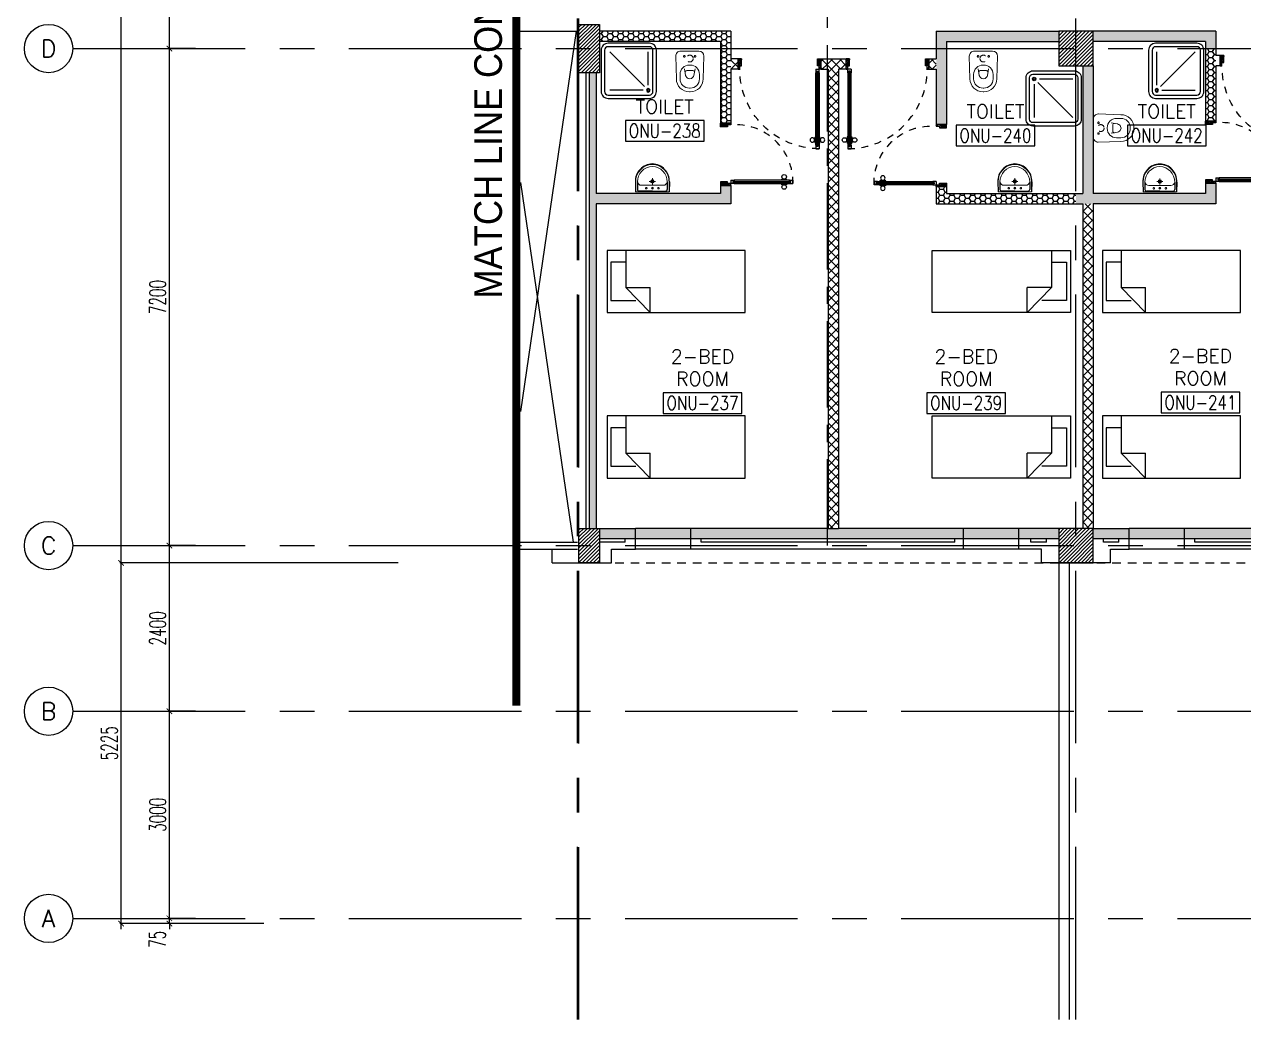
# Model space of a CAD drawing. Extents: x 88852.7 to 88945.7, y 39921.6 to 40001.1.
# Drawn here: x 88852.74 to 88870.4, y 39921.61 to 39936.03 of the extents above; entities that cross this region are included whole.
import ezdxf
from ezdxf.enums import TextEntityAlignment as Align

# ---------------------------------------------------------------- set-up
doc = ezdxf.new("R2010")
doc.units = 0
doc.header["$MEASUREMENT"] = 0
doc.header["$PDMODE"] = 34
for name, pattern in [('CENTER', [2, 1.25, -0.25, 0.25, -0.25]), ('CENTER2', [1.125, 0.75, -0.125, 0.125, -0.125]), ('CENTERX2', [4, 2.5, -0.5, 0.5, -0.5]), ('DASHED', [0.75, 0.5, -0.25]), ('HIDDEN', [0.375, 0.25, -0.125]), ('HIDDEN2', [0.1875, 0.125, -0.0625])]:
    doc.linetypes.add(name, pattern=pattern)
doc.layers.get('0').update_dxf_attribs({"linetype": 'CONTINUOUS'})
doc.layers.get('DEFPOINTS').update_dxf_attribs({"linetype": 'CONTINUOUS'})
for name, color, linetype in [('AX', 6, 'CONTINUOUS'), ('AX-CR', 2, 'CONTINUOUS'), ('AX-DIM', 4, 'CONTINUOUS'), ('AX-TXT', 2, 'CONTINUOUS'), ('AXES', 11, 'CENTERX2'), ('AXES1', 11, 'CENTER'), ('COL', 2, 'CONTINUOUS'), ('DOOR', 7, 'CONTINUOUS'), ('ELEV', 2, 'CONTINUOUS'), ('FIX', 3, 'CONTINUOUS'), ('FUR', 4, 'CONTINUOUS'), ('HAT', 8, 'CONTINUOUS'), ('HIDDEN', 9, 'HIDDEN2'), ('INSUL', 4, 'CONTINUOUS'), ('RM-BOX', 4, 'CONTINUOUS'), ('RM-NAME', 2, 'CONTINUOUS'), ('RM-NO', 2, 'CONTINUOUS'), ('ROOF', 7, 'CONTINUOUS'), ('SHAFT', 4, 'CONTINUOUS'), ('TXT1', 2, 'CONTINUOUS'), ('WALL', 2, 'CONTINUOUS'), ('WallType', 11, 'CONTINUOUS'), ('WallType2', 3, 'CONTINUOUS'), ('WIN', 3, 'CONTINUOUS')]:
    doc.layers.add(name, color=color, linetype=linetype)
doc.styles.add('ROMANS', font='ROMANS.shx', dxfattribs={"width": 0.6})
doc.styles.add('TTXT', font='swisse.ttf', dxfattribs={"width": 0.6})
doc.dimstyles.new('DIM-OUT', dxfattribs={"dimscale": 0, "dimtxt": 0.24, "dimasz": 0.08, "dimexe": 0.02, "dimexo": 0.02, "dimgap": 0.05, "dimtad": 1, "dimdec": 0, "dimlfac": 1000, "dimzin": 0, "dimdsep": 46, "dimtxsty": 'ROMANS', "dimblk1": 'ARCHTICK', "dimblk2": 'ARCHTICK', "dimsah": 1, "dimcen": 0.01, "dimdle": 0.08, "dimclrd": 4, "dimclre": 4, "dimclrt": 2, "dimadec": 0, "dimazin": 0, "dimtp": 2, "dimtm": 2, "dimtfac": 0.114286, "dimtdec": 0, "dimtix": 1, "dimtmove": 2, "dimatfit": 3, "dimldrblk": 'ARCHTICK', "dimfxl": 0, "dimtolj": 1, "dimtzin": 0, "dimarcsym": 0})
pattern_1 = [(0, (0, 0), (0.075, 0.04330127), [0.05, -0.1]), (120, (0, 0), (-0.074999999836, 0.043301270284), [0.05, -0.1]), (60, (0, 0), (1.64e-10, 0.086602540284), [-0.1, 0.05])]

# ---------------------------------------------------------------- blocks, each defined once
blk = doc.blocks.new('LAV1')
at = {"layer": 'FIX', "linetype": 'ByBlock', "ltscale": 0.3}
for p, q in [((-280, 210), (-275, 50)), ((-245, 210), (-245, 85)), ((245, 210), (245, 85)), ((280, 210), (275, 50)), ((0, 60), (-220, 60)), ((0, 60), (220, 60))]:
    blk.add_line(p, q, dxfattribs=at)
at = {"layer": 'FIX', "linetype": 'Continuous', "lineweight": 20}
for p, q in [((-275, 210), (-275, 50)), ((275, 210), (275, 50)), ((0, 50), (-275, 50)), ((0, 50), (-252, 50)), ((0, 155), (-181, 155)), ((0, 155), (181, 155)), ((0, 50), (275, 50)), ((0, 50), (252, 50))]:
    blk.add_line(p, q, dxfattribs=at)
at = {"layer": 'FIX', "linetype": 'DASHED', "lineweight": 20, "ltscale": 0.05}
for p, q in [((50, 220), (-50, 220)), ((0, 170), (0, 270)), ((0, 170), (0, 270))]:
    blk.add_line(p, q, dxfattribs=at)
at = {"layer": 'FIX', "lineweight": 20}
for p, q in [((16, 107), (-15, 107)), ((0, 92), (0, 123))]:
    blk.add_line(p, q, dxfattribs=at)
for centre, radius in [((0, 220), 29.5), ((0, 220), 22.5), ((0, 107), 15.5)]:
    blk.add_circle(centre, radius, dxfattribs=at)
at = {"layer": 'FIX', "linetype": 'HIDDEN', "lineweight": 20, "ltscale": 0.05}
for centre in [(-100, 107), (100, 107)]:
    blk.add_circle(centre, 12.4, dxfattribs=at)
at = {"layer": 'FIX', "linetype": 'ByBlock', "ltscale": 0.3}
for centre, radius, start, end in [((7, 220), 287, 91.3776, 182.0064), ((-7, 220), 287, 357.9936, 88.6224), ((-220, 85), 24.9, 179.7021, 269.9486), ((220, 85), 24.9, 270.0514, 0.2979)]:
    blk.add_arc(centre, radius, start, end, dxfattribs=at)
at = {"layer": 'FIX', "linetype": 'Continuous', "lineweight": 20}
for centre, radius, start, end in [((8, 217), 283, 91.6988, 181.351), ((8, 212), 253, 91.7328, 180.4884), ((-8, 217), 283, 358.649, 88.3012), ((-8, 212), 253, 359.5116, 88.2672), ((-179, 222), 66.9, 190.2006, 268.0786), ((179, 222), 66.9, 271.9214, 349.7994)]:
    blk.add_arc(centre, radius, start, end, dxfattribs=at)
blk = doc.blocks.new('DOOR100')
at = {"layer": 'DOOR', "color": 0, "linetype": 'ByBlock'}
for p, q in [((-76, 1251), (-76, 1301)), ((-76, 1301), (-26, 1301)), ((-26, 1301), (-76, 1301)), ((-59, 1251), (-76, 1251)), ((-59, 1251), (-59, 1271)), ((-43, 1271), (-59, 1271)), ((-43, 1251), (-43, 1271)), ((-26, 1251), (-43, 1251)), ((-26, 1251), (-26, 1301)), ((-92, 1206), (-92, 1141)), ((-83, 1206), (-92, 1206)), ((-83, 1141), (-92, 1141)), ((-83, 1129), (-83, 1219)), ((-76, 1219), (-83, 1219)), ((-83, 1206), (-83, 1141)), ((-76, 1129), (-83, 1129)), ((-26, 1219), (-19, 1219)), ((-26, 1129), (-19, 1129)), ((-19, 1129), (-19, 1219)), ((-19, 1206), (-19, 1141)), ((-19, 1206), (-10, 1206)), ((-19, 1141), (-10, 1141)), ((-10, 1206), (-10, 1141)), ((-76, 200), (-59, 200)), ((-76, 150), (-76, 200)), ((-59, 200), (-59, 180)), ((-59, 180), (-43, 180)), ((-43, 200), (-26, 200)), ((-43, 180), (-43, 200)), ((-26, 200), (-26, 150)), ((-1201, 0), (-1201, 150)), ((-1201, 150), (-1176, 150)), ((-1201, 150), (-1201, 0)), ((-1151, 0), (-1201, 0)), ((-1176, 150), (-1176, 100)), ((-1176, 100), (-1151, 100)), ((-1151, 100), (-1151, 0)), ((-76, 150), (-26, 150)), ((-51, 100), (-51, 0)), ((-26, 100), (-51, 100)), ((-51, 0), (-1, 0)), ((-1, 150), (-26, 150)), ((-26, 150), (-26, 100)), ((-1, 150), (-1, 0))]:
    blk.add_line(p, q, dxfattribs=at)
at = {"layer": 'DOOR', "linetype": 'ByBlock'}
for p, q in [((-76, 1251), (-76, 200)), ((-59, 200), (-59, 1251)), ((-43, 200), (-43, 1251)), ((-26, 200), (-26, 1251))]:
    blk.add_line(p, q, dxfattribs=at)
at = {"layer": 'DOOR', "color": 9, "linetype": 'ByBlock'}
for p, q in [((-1151, 0), (-1201, 114)), ((-1151, 0), (-1201, 40)), ((-1151, 0), (-1164, 100)), ((-51, 0), (-1, 114)), ((-51, 0), (-38, 100)), ((-51, 0), (-1, 40))]:
    blk.add_line(p, q, dxfattribs=at)
at = {"layer": 'DOOR', "color": 0, "linetype": 'ByBlock'}
for centre in [(-125, 1174), (22, 1174)]:
    blk.add_circle(centre, 32.4, dxfattribs=at)
at = {"layer": 'DOOR', "linetype": 'HIDDEN', "ltscale": 0.5}
blk.add_arc((-27, 152), 1149, 89.961, 180.0931, dxfattribs=at)
at = {"layer": 'DOOR', "color": 9, "linetype": 'ByBlock'}
for centre, radius, start, end in [((-1151, 0), 154, 103.7142, 108.8947), ((-1151, 0), 134, 100.72, 111.8402), ((-1151, 0), 94.4, 90, 121.9818), ((-1151, 0), 74.4, 90, 132.2236), ((-1151, 0), 54.4, 90, 156.7926), ((-1151, 0), 34.4, 90, 180), ((-1151, 0), 14.4, 90, 180), ((-51, 0), 94.4, 58.0182, 90), ((-51, 0), 74.4, 47.7764, 90), ((-51, 0), 54.4, 23.2074, 90), ((-51, 0), 34.4, 0, 90), ((-51, 0), 14.4, 0, 90), ((-51, 0), 134, 68.1598, 79.28), ((-51, 0), 114, 64.0838, 77.3774), ((-51, 0), 154, 71.1053, 76.2858)]:
    blk.add_arc(centre, radius, start, end, dxfattribs=at)
blk = doc.blocks.new('DOOR90')
at = {"layer": 'DOOR', "linetype": 'ByBlock'}
for p, q in [((0, 0), (-150, 0)), ((-200, -25), (-1000, -25)), ((-200, -42), (-1000, -42)), ((-200, -58), (-1000, -58)), ((-1000, -75), (-200, -75))]:
    blk.add_line(p, q, dxfattribs=at)
at = {"layer": 'DOOR', "color": 0, "linetype": 'ByBlock'}
for p, q in [((-150, 0), (-150, -25)), ((-150, 0), (0, 0)), ((0, -50), (0, 0)), ((-1050, -25), (-1050, -75)), ((-1050, -75), (-1050, -25)), ((-1000, -25), (-1050, -25)), ((-1000, -75), (-1050, -75)), ((-1020, -42), (-1020, -58)), ((-1000, -42), (-1020, -42)), ((-1000, -58), (-1020, -58)), ((-1000, -25), (-1000, -42)), ((-1000, -58), (-1000, -75)), ((-968, -25), (-968, -18)), ((-878, -18), (-968, -18)), ((-968, -75), (-968, -82)), ((-878, -82), (-968, -82)), ((-955, -18), (-955, -9)), ((-955, -9), (-890, -9)), ((-955, -18), (-890, -18)), ((-955, -82), (-955, -91)), ((-955, -82), (-890, -82)), ((-955, -91), (-890, -91)), ((-890, -18), (-890, -9)), ((-890, -82), (-890, -91)), ((-878, -25), (-878, -18)), ((-878, -75), (-878, -82)), ((-200, -42), (-200, -25)), ((-200, -25), (-150, -25)), ((-180, -42), (-200, -42)), ((-200, -75), (-200, -58)), ((-200, -58), (-180, -58)), ((-150, -75), (-200, -75)), ((-180, -58), (-180, -42)), ((-150, -75), (-150, -25)), ((-150, -25), (-100, -25)), ((-100, -25), (-100, -50)), ((-100, -50), (0, -50)), ((-150, -900), (-150, -875)), ((-150, -875), (-100, -875)), ((-100, -850), (0, -850)), ((-100, -875), (-100, -850)), ((0, -850), (0, -900)), ((0, -900), (-150, -900)), ((-150, -900), (0, -900))]:
    blk.add_line(p, q, dxfattribs=at)
at = {"layer": 'DOOR', "color": 9, "linetype": 'ByBlock'}
for p, q in [((0, -50), (-114, 0)), ((0, -50), (-40, 0)), ((0, -50), (-100, -37)), ((0, -850), (-114, -900)), ((0, -850), (-100, -863)), ((0, -850), (-40, -900))]:
    blk.add_line(p, q, dxfattribs=at)
at = {"layer": 'DOOR', "color": 0, "linetype": 'ByBlock'}
for centre in [(-923, 24), (-923, -124)]:
    blk.add_circle(centre, 32.4, dxfattribs=at)
at = {"layer": 'DOOR', "color": 9, "linetype": 'ByBlock'}
for centre, radius, start, end in [((0, -50), 74.4, 137.7764, 180), ((0, -50), 54.4, 113.2074, 180), ((0, -50), 154, 161.1053, 166.2858), ((0, -50), 134, 158.1598, 169.28), ((0, -50), 114, 154.0838, 167.3774), ((0, -50), 94.4, 148.0182, 180), ((0, -50), 34.4, 90, 180), ((0, -50), 14.4, 90, 180), ((0, -850), 134, 190.72, 201.8402), ((0, -850), 94.4, 180, 211.9818), ((0, -850), 74.4, 180, 222.2236), ((0, -850), 54.4, 180, 246.7926), ((0, -850), 34.4, 180, 270), ((0, -850), 14.4, 180, 270), ((0, -850), 154, 193.7142, 198.8947)]:
    blk.add_arc(centre, radius, start, end, dxfattribs=at)
at = {"layer": 'DOOR', "linetype": 'HIDDEN', "ltscale": 0.5}
blk.add_arc((-222, -50), 828, 178.2701, 275.003, dxfattribs=at)
blk = doc.blocks.new('SHR1')
at = {"layer": 'FIX'}
for p, q in [((-196, 196), (-700, 700)), ((-143, 218), (-143, 700)), ((-218, 143), (-700, 143))]:
    blk.add_line(p, q, dxfattribs=at)
for points in [[(-825, 125), (-825, 725, -0.414214), (-725, 825), (-125, 825, -0.414214), (-25, 725), (-25, 125, -0.414214), (-125, 25), (-725, 25, -0.414214)], [(-775, 125), (-775, 725, -0.414214), (-725, 775), (-125, 775, -0.414214), (-75, 725), (-75, 125, -0.414214), (-125, 75), (-725, 75, -0.414214)]]:
    blk.add_lwpolyline(points, format="xyb", close=True, dxfattribs=at)
for radius in [25, 15]:
    blk.add_circle((-143, 143), radius, dxfattribs=at)
blk = doc.blocks.new('WC1')
at = {"layer": 'FIX', "lineweight": 20}
for p, q in [((-210, 204), (-538, 194)), ((-727, 5), (-727, -5)), ((-674, 5), (-674, -5)), ((-534, 24), (-540, 0)), ((-540, 0), (-534, -24)), ((-475, 141), (-538, 141)), ((-395, 76), (-490, 60)), ((-339, 5), (-339, -5)), ((-137, 0), (-137, 131)), ((-137, -131), (-137, 0)), ((-538, -141), (-475, -141)), ((-490, -60), (-395, -76)), ((-538, -194), (-210, -204)), ((-213, -204), (-210, -204))]:
    blk.add_line(p, q, dxfattribs=at)
at = {"layer": 'FIX', "linetype": 'Continuous', "lineweight": 20}
blk.add_line((-420, -47), (-420, 45), dxfattribs=at)
at = {"layer": 'FIX', "linetype": 'HIDDEN2', "lineweight": 20, "ltscale": 0.3}
blk.add_circle((-245, 0), 49.8, dxfattribs=at)
at = {"layer": 'FIX', "linetype": 'HIDDEN', "lineweight": 20, "ltscale": 0.05}
for centre in [(-213, 78), (-213, -77)]:
    blk.add_circle(centre, 11.6, dxfattribs=at)
at = {"layer": 'FIX', "lineweight": 20}
for centre, radius, start, end in [((-538, 5), 189, 90, 180), ((-210, 131), 73, 360, 90), ((-538, 5), 136, 90, 180), ((-473, -7), 68.2, 128.9242, 152.8468), ((-464, -18), 82, 108.496, 128.9242), ((-475, 5), 136, 360, 90), ((-538, -5), 189, 180, 270), ((-538, -5), 136, 180, 270), ((-473, 7), 68.2, 207.1532, 231.0758), ((-464, 18), 82, 231.0758, 251.504), ((-475, -5), 136, 270, 0), ((-210, -131), 73, 270, 0)]:
    blk.add_arc(centre, radius, start, end, dxfattribs=at)
at = {"layer": 'FIX', "linetype": 'Continuous', "lineweight": 20}
for centre, start, end in [((-443, 46), 357.6662, 91.6121), ((-442, -46), 268.3879, 2.3338)]:
    blk.add_arc(centre, 22.3, start, end, dxfattribs=at)
blk = doc.blocks.new('C-300')
at = {"layer": 'HAT', "linetype": 'ByBlock', "ltscale": 0.3}
h = blk.add_hatch(dxfattribs=at)
h.set_pattern_fill('ANSI31', color=8, scale=300, style=0)
h.set_pattern_definition([(45, (-258496.182, -82361.005), (-26.5165043, 26.5165043), [])])
h.paths.add_polyline_path([(300, 500), (0, 500), (0, 250), (300, 250)])
h.paths.add_polyline_path([(300, 250), (0, 250), (0, 0), (300, 0)])
at = {"layer": 'COL'}
blk.add_lwpolyline([(0, 500), (300, 500), (300, 0), (0, 0)], close=True, dxfattribs=at)
blk = doc.blocks.new('C11')
at = {"layer": 'HAT'}
h = blk.add_hatch(dxfattribs=at)
h.set_pattern_fill('ANSI31', color=256, scale=300, style=0)
h.set_pattern_definition([(45, (-248556.182, -75061.005), (-26.5165043, 26.5165043), [])])
h.paths.add_polyline_path([(300, 700), (0, 700), (0, 350), (300, 350)])
h.paths.add_polyline_path([(300, 350), (0, 350), (0, 0), (300, 0)])
at = {"layer": 'COL'}
blk.add_lwpolyline([(300, 700), (300, 0), (0, 0), (0, 700)], close=True, dxfattribs=at)
blk = doc.blocks.new('RM1')
at = {"layer": 'RM-BOX'}
blk.add_lwpolyline([(570, -200), (-570, -200), (-570, -500), (570, -500)], close=True, dxfattribs=at)
at = {"layer": 'RM-NAME', "style": 'ROMANS'}
for tag, p in [('ROOMNAME1', (0, 324)), ('ROOMNAME2', (0, 0))]:
    blk.add_attdef(tag, text='', height=200, dxfattribs=at).set_placement(p, align=Align.MIDDLE)
at = {"layer": 'RM-NO', "style": 'ROMANS', "width": 0.8}
blk.add_attdef('ROOMNO', text='', height=200, dxfattribs=at).set_placement((0, -350), align=Align.MIDDLE)
blk = doc.blocks.new('COL50')
at = {"layer": 'COL'}
blk.add_lwpolyline([(-250, 250), (-250, -250), (250, -250), (250, 250)], close=True, dxfattribs=at)
blk = doc.blocks.new('*X554')
at = {"color": 0}
for p, q in [((73379, 125458), (73871, 125950)), ((73379, 125511), (73818, 125950)), ((73379, 125564), (73765, 125950)), ((73379, 125617), (73712, 125950)), ((73379, 125670), (73659, 125950)), ((73379, 125723), (73606, 125950)), ((73379, 125776), (73553, 125950)), ((73379, 125829), (73500, 125950)), ((73379, 125882), (73447, 125950)), ((73379, 125935), (73394, 125950)), ((73424, 125450), (73879, 125905)), ((73477, 125450), (73879, 125852)), ((73530, 125450), (73879, 125799)), ((73583, 125450), (73879, 125746)), ((73636, 125450), (73879, 125692)), ((73690, 125450), (73879, 125639)), ((73743, 125450), (73879, 125586)), ((73796, 125450), (73879, 125533)), ((73849, 125450), (73879, 125480))]:
    blk.add_line(p, q, dxfattribs=at)
blk = doc.blocks.new('AH20A')
at = {"layer": 'FUR'}
for p, q in [((0, 0.5), (0, -0.5)), ((1, 0.5), (0, 0.5)), ((0.1358, 0.5), (0.1358, -0.0987)), ((1, -0.5), (1, 0.5)), ((0.1358, 0.3112), (0.0277, 0.3112)), ((0.0277, 0.3112), (0.0277, -0.3087)), ((0.1358, -0.0987), (0.3125, -0.5)), ((0.1358, -0.0987), (0.3125, -0.0987)), ((0.3125, -0.5), (0.3125, -0.0987)), ((0.0277, -0.3087), (0.2076, -0.3087)), ((0, -0.5), (1, -0.5))]:
    blk.add_line(p, q, dxfattribs=at)
blk = doc.blocks.new('*X555')
at = {"color": 0}
for p, q in [((73379, 118298), (73831, 118750)), ((73379, 118351), (73778, 118750)), ((73379, 118404), (73725, 118750)), ((73379, 118457), (73672, 118750)), ((73379, 118510), (73619, 118750)), ((73379, 118563), (73566, 118750)), ((73379, 118616), (73513, 118750)), ((73379, 118669), (73460, 118750)), ((73379, 118722), (73407, 118750)), ((73384, 118250), (73879, 118745)), ((73437, 118250), (73879, 118692)), ((73490, 118250), (73879, 118639)), ((73543, 118250), (73879, 118586)), ((73596, 118250), (73879, 118533)), ((73649, 118250), (73879, 118480)), ((73702, 118250), (73879, 118427)), ((73755, 118250), (73879, 118374)), ((73808, 118250), (73879, 118321)), ((73861, 118250), (73879, 118268))]:
    blk.add_line(p, q, dxfattribs=at)
blk = doc.blocks.new('_ARCHTICK')
at = {"color": 0, "linetype": 'ByBlock', "const_width": 0.15}
blk.add_lwpolyline([(-0.5, -0.5), (0.5, 0.5)], dxfattribs=at)
blk = doc.blocks.new('*D653')
at = {"layer": 'AX-DIM', "color": 4, "lineweight": -2}
for p, q in [((88854.839, 39935.6), (88854.839, 39939.36)), ((88855.219, 39939.28), (88854.819, 39939.28)), ((88855.219, 39935.68), (88854.819, 39935.68))]:
    blk.add_line(p, q, dxfattribs=at)
at = {"layer": 'DEFPOINTS', "color": 0}
for p in [(88854.839, 39939.28), (88855.239, 39939.28), (88855.239, 39935.68)]:
    blk.add_point(p, dxfattribs=at)
at = {"layer": 'AX-DIM', "color": 4, "lineweight": -2, "xscale": 0.08, "yscale": 0.08, "zscale": 0.08}
for p, rotation in [((88854.839, 39939.28), 90), ((88854.839, 39935.68), 270)]:
    blk.add_blockref('_ARCHTICK', p, dxfattribs=dict(at, rotation=rotation))
at = {"layer": 'AX-DIM', "color": 2, "insert": (88854.669, 39937.48), "char_height": 0.24, "attachment_point": 5, "rotation": 90, "style": 'ROMANS'}
blk.add_mtext('\\A1;3600', dxfattribs=at)
blk = doc.blocks.new('*D655')
at = {"layer": 'AX-DIM', "color": 4, "lineweight": -2}
for p, q in [((88855.219, 39928.48), (88854.819, 39928.48)), ((88854.839, 39926), (88854.839, 39928.56)), ((88855.219, 39926.08), (88854.819, 39926.08))]:
    blk.add_line(p, q, dxfattribs=at)
at = {"layer": 'DEFPOINTS', "color": 0}
for p in [(88854.839, 39928.48), (88855.239, 39928.48), (88855.239, 39926.08)]:
    blk.add_point(p, dxfattribs=at)
at = {"layer": 'AX-DIM', "color": 4, "lineweight": -2, "xscale": 0.08, "yscale": 0.08, "zscale": 0.08}
for p, rotation in [((88854.839, 39928.48), 90), ((88854.839, 39926.08), 270)]:
    blk.add_blockref('_ARCHTICK', p, dxfattribs=dict(at, rotation=rotation))
at = {"layer": 'AX-DIM', "color": 2, "insert": (88854.669, 39927.28), "char_height": 0.24, "attachment_point": 5, "rotation": 90, "style": 'ROMANS'}
blk.add_mtext('\\A1;2400', dxfattribs=at)
blk = doc.blocks.new('*D656')
at = {"layer": 'AX-DIM', "color": 4, "lineweight": -2}
for p, q in [((88854.839, 39923.08), (88854.839, 39923.16)), ((88855.219, 39923.08), (88854.819, 39923.08)), ((88855.219, 39923.005), (88854.819, 39923.005)), ((88854.839, 39923.005), (88854.839, 39923.08)), ((88854.839, 39923.005), (88854.839, 39922.925))]:
    blk.add_line(p, q, dxfattribs=at)
at = {"layer": 'DEFPOINTS', "color": 0}
for p in [(88854.839, 39923.08), (88855.239, 39923.08), (88855.239, 39923.005)]:
    blk.add_point(p, dxfattribs=at)
at = {"layer": 'AX-DIM', "color": 4, "lineweight": -2, "xscale": 0.08, "yscale": 0.08, "zscale": 0.08}
for p, rotation in [((88854.839, 39923.08), 270), ((88854.839, 39923.005), 90)]:
    blk.add_blockref('_ARCHTICK', p, dxfattribs=dict(at, rotation=rotation))
at = {"layer": 'AX-DIM', "color": 2, "insert": (88854.664, 39922.776), "char_height": 0.24, "attachment_point": 5, "rotation": 90, "style": 'ROMANS'}
blk.add_mtext('\\A1;75', dxfattribs=at)
blk = doc.blocks.new('*D657')
at = {"layer": 'AX-DIM', "color": 4, "lineweight": -2}
for p, q in [((88854.839, 39923), (88854.839, 39926.16)), ((88855.219, 39926.08), (88854.819, 39926.08)), ((88855.219, 39923.08), (88854.819, 39923.08))]:
    blk.add_line(p, q, dxfattribs=at)
at = {"layer": 'DEFPOINTS', "color": 0}
for p in [(88854.839, 39926.08), (88855.239, 39926.08), (88855.239, 39923.08)]:
    blk.add_point(p, dxfattribs=at)
at = {"layer": 'AX-DIM', "color": 4, "lineweight": -2, "xscale": 0.08, "yscale": 0.08, "zscale": 0.08}
for p, rotation in [((88854.839, 39926.08), 90), ((88854.839, 39923.08), 270)]:
    blk.add_blockref('_ARCHTICK', p, dxfattribs=dict(at, rotation=rotation))
at = {"layer": 'AX-DIM', "color": 2, "insert": (88854.669, 39924.58), "char_height": 0.24, "attachment_point": 5, "rotation": 90, "style": 'ROMANS'}
blk.add_mtext('\\A1;3000', dxfattribs=at)
blk = doc.blocks.new('*D658')
at = {"layer": 'AX-DIM', "color": 4, "lineweight": -2}
for p, q in [((88855.219, 39935.68), (88854.819, 39935.68)), ((88854.839, 39928.4), (88854.839, 39935.76)), ((88855.219, 39928.48), (88854.819, 39928.48))]:
    blk.add_line(p, q, dxfattribs=at)
at = {"layer": 'DEFPOINTS', "color": 0}
for p in [(88854.839, 39935.68), (88855.239, 39935.68), (88855.239, 39928.48)]:
    blk.add_point(p, dxfattribs=at)
at = {"layer": 'AX-DIM', "color": 4, "lineweight": -2, "xscale": 0.08, "yscale": 0.08, "zscale": 0.08}
for p, rotation in [((88854.839, 39935.68), 90), ((88854.839, 39928.48), 270)]:
    blk.add_blockref('_ARCHTICK', p, dxfattribs=dict(at, rotation=rotation))
at = {"layer": 'AX-DIM', "color": 2, "insert": (88854.669, 39932.08), "char_height": 0.24, "attachment_point": 5, "rotation": 90, "style": 'ROMANS'}
blk.add_mtext('\\A1;7200', dxfattribs=at)
blk = doc.blocks.new('AXL')
at = {"layer": 'AX-CR'}
blk.add_circle((-350, 0), 350, dxfattribs=at)
at = {"layer": 'AX-TXT', "style": 'ROMANS'}
blk.add_attdef('AX', text='', height=250, dxfattribs=at).set_placement((-350, 0), align=Align.MIDDLE)
blk = doc.blocks.new('*D659')
at = {"layer": 'AX-DIM', "color": 4, "lineweight": -2}
for p, q in [((88854.14, 39928.15), (88854.14, 39987.63)), ((88857.317, 39987.55), (88854.12, 39987.55)), ((88858.152, 39928.23), (88854.12, 39928.23))]:
    blk.add_line(p, q, dxfattribs=at)
at = {"layer": 'DEFPOINTS', "color": 0}
for p in [(88854.14, 39987.55), (88857.337, 39987.55), (88858.172, 39928.23)]:
    blk.add_point(p, dxfattribs=at)
at = {"layer": 'AX-DIM', "color": 4, "lineweight": -2, "xscale": 0.08, "yscale": 0.08, "zscale": 0.08}
for p, rotation in [((88854.14, 39987.55), 90), ((88854.14, 39928.23), 270)]:
    blk.add_blockref('_ARCHTICK', p, dxfattribs=dict(at, rotation=rotation))
at = {"layer": 'AX-DIM', "color": 2, "insert": (88853.97, 39957.89), "char_height": 0.24, "attachment_point": 5, "rotation": 90, "style": 'ROMANS'}
blk.add_mtext('\\A1;59320', dxfattribs=at)
blk = doc.blocks.new('*D661')
at = {"layer": 'AX-DIM', "color": 4, "lineweight": -2}
for p, q in [((88854.819, 39928.23), (88854.119, 39928.23)), ((88854.139, 39922.925), (88854.139, 39928.31)), ((88856.209, 39923.005), (88854.119, 39923.005))]:
    blk.add_line(p, q, dxfattribs=at)
at = {"layer": 'DEFPOINTS', "color": 0}
for p in [(88854.139, 39928.23), (88854.839, 39928.23), (88856.229, 39923.005)]:
    blk.add_point(p, dxfattribs=at)
at = {"layer": 'AX-DIM', "color": 4, "lineweight": -2, "xscale": 0.08, "yscale": 0.08, "zscale": 0.08}
for p, rotation in [((88854.139, 39928.23), 90), ((88854.139, 39923.005), 270)]:
    blk.add_blockref('_ARCHTICK', p, dxfattribs=dict(at, rotation=rotation))
at = {"layer": 'AX-DIM', "color": 2, "insert": (88853.969, 39925.617), "char_height": 0.24, "attachment_point": 5, "rotation": 90, "style": 'ROMANS'}
blk.add_mtext('\\A1;5225', dxfattribs=at)

msp = doc.modelspace()

# ---------------------------------------------------------------- hatches: boundary and pattern name
at = {"layer": 'WallType', "linetype": 'Continuous'}
h = msp.add_hatch(dxfattribs=at)
h.set_pattern_fill('ANSI37', color=256, scale=0.75, style=0)
h.paths.add_polyline_path([(88864.3703, 39935.5296), (88864.2765, 39935.5296), (88864.2765, 39935.3796), (88864.3703, 39935.3796)])
h.paths.add_polyline_path([(88863.0755, 39935.5296), (88862.9703, 39935.5296), (88862.9703, 39935.3796), (88863.0755, 39935.3796)])
h.paths.add_polyline_path([(88865.9453, 39935.5296), (88865.8401, 39935.5296), (88865.8401, 39935.3796), (88865.9453, 39935.3796)])
h = msp.add_hatch(dxfattribs=at)
h.set_pattern_fill('ANSI37', color=256, scale=0.75, style=0)
h.paths.add_polyline_path([(88864.5328, 39935.3796), (88864.639, 39935.3796), (88864.639, 39935.5296), (88864.3703, 39935.5296), (88864.3703, 39935.3796), (88864.3828, 39935.3796), (88864.3828, 39928.7296), (88864.5328, 39928.7296)])
h = msp.add_hatch(dxfattribs=at)
h.set_pattern_fill('ANSI37', color=256, scale=0.75, style=0)
h.paths.add_polyline_path([(88871.8203, 39935.4296), (88871.6703, 39935.4296), (88871.6703, 39928.7296), (88871.8003, 39928.7296), (88871.8203, 39928.7296)])
h.paths.add_polyline_path([(88868.2203, 39933.4296), (88868.0703, 39933.4296), (88868.0703, 39928.7296), (88868.2203, 39928.7296)])
at = {"layer": 'WallType2', "linetype": 'Continuous'}
h = msp.add_hatch(dxfattribs=at)
h.set_pattern_fill('HONEY', color=256, scale=0.4, style=0)
h.set_pattern_definition(pattern_1)
h.paths.add_polyline_path([(88862.9703, 39935.9296), (88861.0703, 39935.9296), (88861.0703, 39935.7796), (88862.8203, 39935.7796), (88862.8203, 39935.6796), (88862.9703, 39935.6796)])
h.paths.add_polyline_path([(88862.9703, 39935.5296), (88862.9703, 39935.6796), (88862.8203, 39935.6796), (88862.8203, 39934.5976), (88862.9703, 39934.5976)])
h = msp.add_hatch(dxfattribs=at)
h.set_pattern_fill('HONEY', color=256, scale=0.4, style=0)
h.set_pattern_definition(pattern_1)
h.paths.add_polyline_path([(88869.9953, 39933.7296), (88869.8453, 39933.7296), (88869.8453, 39933.5796), (88868.2203, 39933.5796), (88868.2203, 39935.4296), (88868.0703, 39935.4296), (88868.0703, 39933.5796), (88867.9703, 39933.5796), (88867.9703, 39933.4296), (88868.0703, 39933.4296), (88869.9953, 39933.4296)])
h.paths.add_polyline_path([(88867.7203, 39935.9296), (88865.9453, 39935.9296), (88865.9453, 39935.6796), (88866.0953, 39935.6796), (88866.0953, 39935.7796), (88867.7203, 39935.7796)])
h.paths.add_polyline_path([(88866.0953, 39935.6796), (88865.9453, 39935.6796), (88865.9453, 39935.5296), (88865.9453, 39934.5796), (88866.0953, 39934.5796)])
h.paths.add_polyline_path([(88869.9953, 39935.9296), (88868.2203, 39935.9296), (88868.2203, 39935.7796), (88869.8453, 39935.7796), (88869.8453, 39935.6796), (88869.9953, 39935.6796)])
h = msp.add_hatch(dxfattribs=at)
h.set_pattern_fill('HONEY', color=256, scale=0.4, style=0)
h.set_pattern_definition(pattern_1)
h.paths.add_polyline_path([(88869.9953, 39935.5796), (88869.9953, 39935.6796), (88869.8453, 39935.6796), (88869.8453, 39934.6296), (88869.9953, 39934.6296)])
h = msp.add_hatch(dxfattribs=at)
h.set_pattern_fill('HONEY', color=256, scale=0.4, style=0)
h.set_pattern_definition(pattern_1)
h.paths.add_polyline_path([(88861.0203, 39933.4296), (88862.9703, 39933.4296), (88862.9703, 39933.6976), (88862.8203, 39933.6976), (88862.8203, 39933.5796), (88861.0203, 39933.5796), (88861.0203, 39935.3296), (88860.9203, 39935.3296), (88860.9203, 39928.7296), (88861.0203, 39928.7296)])
h = msp.add_hatch(dxfattribs=at)
h.set_pattern_fill('HONEY', color=256, scale=0.4, style=0)
h.set_pattern_definition(pattern_1)
h.paths.add_polyline_path([(88867.9703, 39933.5796), (88866.0953, 39933.5796), (88866.0953, 39933.6796), (88865.9453, 39933.6796), (88865.9453, 39933.4296), (88867.9703, 39933.4296)])
at = {"layer": 'WallType2', "linetype": 'ByBlock', "ltscale": 0.3}
h = msp.add_hatch(dxfattribs=at)
h.set_pattern_fill('HONEY', color=256, scale=0.4, style=0)
h.set_pattern_definition(pattern_1)
h.paths.add_polyline_path([(88861.5914, 39928.7296), (88861.0703, 39928.7296), (88861.0703, 39928.5796), (88861.5914, 39928.5796)])
h.paths.add_polyline_path([(88862.3914, 39928.7296), (88861.5914, 39928.7296), (88861.5914, 39928.5796), (88862.3914, 39928.5796)])
h.paths.add_polyline_path([(88864.3703, 39928.7296), (88862.3914, 39928.7296), (88862.3914, 39928.5796), (88864.3703, 39928.5796)])
h.paths.add_polyline_path([(88866.3414, 39928.7296), (88864.3828, 39928.7296), (88864.3703, 39928.7296), (88864.3703, 39928.5796), (88866.3414, 39928.5796)])
h.paths.add_polyline_path([(88867.1414, 39928.7296), (88866.3414, 39928.7296), (88866.3414, 39928.5796), (88867.1414, 39928.5796)])
h.paths.add_polyline_path([(88867.7203, 39928.7296), (88867.1414, 39928.7296), (88867.1414, 39928.5796), (88867.7203, 39928.5796)])
h = msp.add_hatch(dxfattribs=at)
h.set_pattern_fill('HONEY', color=256, scale=0.4, style=0)
h.set_pattern_definition([(0, (0, 0), (0.075, 0.04330127), [0.05, -0.1]), (120, (0, 0), (-0.074999999836, 0.043301270284), [0.05, -0.1]), (60, (0, 0), (1.64e-10, 0.086602540284), [-0.1, 0.05])])
h.paths.add_polyline_path([(88868.7414, 39928.7296), (88868.2203, 39928.7296), (88868.2203, 39928.5796), (88868.7414, 39928.5796)])
h.paths.add_polyline_path([(88869.5414, 39928.7296), (88868.7414, 39928.7296), (88868.7414, 39928.5796), (88869.5414, 39928.5796)])
h.paths.add_polyline_path([(88871.3003, 39928.7296), (88869.5414, 39928.7296), (88869.5414, 39928.5796), (88871.3003, 39928.5796)])
h.paths.add_polyline_path([(88873.5414, 39928.7296), (88871.8003, 39928.7296), (88871.8003, 39928.5796), (88873.5414, 39928.5796)])

# ---------------------------------------------------------------- linework, layer by layer
at = {"layer": 'AXES'}
for p, q in [((88867.9703, 39921.6153), (88867.9703, 40000.4279)), ((88860.7503, 39921.6153), (88860.7503, 40000.0779)), ((88860.7703, 39921.6132), (88860.7703, 40000.0759)), ((88853.4386, 39935.6796), (88876.9703, 39935.6796)), ((88853.4386, 39928.4796), (88876.9703, 39928.4796)), ((88853.4386, 39926.0796), (88876.9703, 39926.0796)), ((88853.4386, 39923.0796), (88876.9703, 39923.0796))]:
    msp.add_line(p, q, dxfattribs=at)
at = {"layer": 'AXES1'}
msp.add_line((88864.3703, 39928.4796), (88864.3703, 39987.2996), dxfattribs=at)
at = {"layer": 'ELEV', "linetype": 'CENTER2', "const_width": 0.12}
msp.add_lwpolyline([(88859.8638, 39926.1604), (88859.8638, 39989.6996)], dxfattribs=at)
at = {"layer": 'HIDDEN'}
msp.add_line((88861.0703, 39928.2296), (88892.8703, 39928.2296), dxfattribs=at)
at = {"layer": 'INSUL'}
for p, q in [((88860.8703, 39935.3296), (88860.8703, 39928.7296)), ((88860.9203, 39935.3296), (88860.9203, 39928.7296)), ((88860.8703, 39933.9296), (88860.8703, 39928.7296)), ((88860.9203, 39933.9296), (88860.9203, 39928.7296)), ((88861.4414, 39928.5796), (88861.0703, 39928.5796)), ((88861.4414, 39928.5296), (88861.4414, 39928.5796)), ((88862.5414, 39928.5296), (88862.5414, 39928.5796)), ((88866.2168, 39928.5796), (88862.5414, 39928.5796)), ((88866.2168, 39928.5296), (88866.2168, 39928.5796)), ((88867.5448, 39928.5796), (88867.3168, 39928.5796)), ((88867.3168, 39928.5296), (88867.3168, 39928.5796)), ((88867.5448, 39928.5296), (88867.5448, 39928.5796)), ((88868.3703, 39928.5296), (88868.3703, 39928.5796)), ((88868.5914, 39928.5796), (88868.3703, 39928.5796)), ((88868.5914, 39928.5296), (88868.5914, 39928.5796)), ((88871.1503, 39928.5796), (88869.6914, 39928.5796)), ((88869.6914, 39928.5296), (88869.6914, 39928.5796)), ((88861.4414, 39928.5296), (88861.0703, 39928.5296)), ((88866.2168, 39928.5296), (88862.5414, 39928.5296)), ((88867.5448, 39928.5296), (88867.3168, 39928.5296)), ((88868.5914, 39928.5296), (88868.3703, 39928.5296)), ((88871.1503, 39928.5296), (88869.6914, 39928.5296))]:
    msp.add_line(p, q, dxfattribs=at)
at = {"layer": 'ROOF'}
for p, q in [((88859.9253, 39935.9296), (88860.7503, 39935.9296)), ((88859.9253, 39928.5296), (88860.7503, 39928.5296)), ((88859.9253, 39928.4296), (88860.7503, 39928.4296))]:
    msp.add_line(p, q, dxfattribs=at)
at = {"layer": 'SHAFT'}
for p, q in [((88860.7303, 39935.9296), (88859.9253, 39930.4203)), ((88859.9253, 39933.7386), (88860.6863, 39928.5296))]:
    msp.add_line(p, q, dxfattribs=at)
at = {"layer": 'WALL'}
for p, q in [((88862.9703, 39935.9296), (88861.0703, 39935.9296)), ((88861.9703, 39935.9296), (88861.4453, 39935.9296)), ((88862.9703, 39935.9296), (88862.9703, 39935.5296)), ((88862.9703, 39935.9296), (88862.9703, 39935.5296)), ((88865.9453, 39935.9296), (88865.9453, 39935.5296)), ((88865.9453, 39935.9296), (88867.7203, 39935.9296)), ((88869.9953, 39935.9296), (88868.2203, 39935.9296)), ((88869.9953, 39935.9296), (88869.9953, 39935.5796)), ((88861.9703, 39935.7796), (88861.0703, 39935.7796)), ((88862.8203, 39935.7796), (88861.0703, 39935.7796)), ((88862.8203, 39935.7796), (88862.8203, 39934.5976)), ((88866.0953, 39935.7796), (88866.0953, 39934.5796)), ((88869.8453, 39935.7796), (88869.8453, 39934.6296)), ((88863.0765, 39935.5296), (88862.9703, 39935.5296)), ((88863.0765, 39935.5296), (88863.0765, 39935.3796)), ((88864.2765, 39935.5296), (88864.2765, 39935.3796)), ((88864.639, 39935.5296), (88864.639, 39935.3796)), ((88865.8333, 39935.5296), (88865.9453, 39935.5296)), ((88865.839, 39935.5296), (88865.9453, 39935.5296)), ((88865.839, 39935.5296), (88865.839, 39935.3796)), ((88870.0597, 39935.5796), (88869.9953, 39935.5796)), ((88870.0597, 39935.5796), (88870.0597, 39935.4296)), ((88861.0203, 39935.3296), (88861.0203, 39933.5796)), ((88863.0765, 39935.3796), (88862.9703, 39935.3796)), ((88862.9703, 39935.3796), (88862.9703, 39934.5976)), ((88864.3828, 39935.3796), (88864.3828, 39928.7296)), ((88864.5328, 39935.3796), (88864.5328, 39928.7296)), ((88865.8333, 39935.3796), (88865.9453, 39935.3796)), ((88865.839, 39935.3796), (88865.9453, 39935.3796)), ((88865.9453, 39935.3796), (88865.9453, 39934.5796)), ((88868.0703, 39935.4296), (88868.0703, 39933.5796)), ((88868.2203, 39935.4296), (88868.2203, 39933.5796)), ((88870.0597, 39935.4296), (88869.9953, 39935.4296)), ((88869.9953, 39935.4296), (88869.9953, 39934.6296)), ((88862.9703, 39934.5976), (88862.8203, 39934.5976)), ((88861.0203, 39934.0796), (88861.0203, 39933.6796)), ((88862.8203, 39933.6976), (88862.8203, 39933.5796)), ((88862.9703, 39933.6976), (88862.8203, 39933.6976)), ((88862.8203, 39933.6976), (88862.8203, 39933.5796)), ((88862.9703, 39933.6976), (88862.9703, 39933.4296)), ((88869.8453, 39933.7296), (88869.8453, 39933.5796)), ((88869.9953, 39933.7296), (88869.9953, 39933.4296)), ((88861.9703, 39933.5796), (88861.0203, 39933.5796)), ((88862.8203, 39933.5796), (88861.0203, 39933.5796)), ((88865.9453, 39933.6796), (88865.9453, 39933.4296)), ((88866.0953, 39933.6796), (88866.0953, 39933.5796)), ((88862.9703, 39933.4296), (88861.0203, 39933.4296)), ((88861.0203, 39933.4296), (88861.0203, 39928.7296)), ((88868.0703, 39933.4296), (88868.0703, 39928.7296)), ((88868.2203, 39933.4296), (88868.2203, 39928.7296)), ((88861.0703, 39928.7296), (88861.5914, 39928.7296)), ((88861.5914, 39928.4296), (88861.5914, 39928.7296)), ((88862.3914, 39928.4296), (88862.3914, 39928.7296)), ((88864.3828, 39928.7296), (88862.3914, 39928.7296)), ((88866.3414, 39928.7296), (88864.5328, 39928.7296)), ((88866.3414, 39928.4296), (88866.3414, 39928.7296)), ((88867.7203, 39928.7296), (88867.1414, 39928.7296)), ((88867.1414, 39928.4296), (88867.1414, 39928.7296)), ((88868.2203, 39928.7296), (88868.7414, 39928.7296)), ((88868.7414, 39928.4296), (88868.7414, 39928.7296)), ((88871.6703, 39928.7296), (88869.5414, 39928.7296)), ((88869.5414, 39928.4296), (88869.5414, 39928.7296)), ((88860.3826, 39928.2296), (88860.3826, 39928.4296)), ((88861.2414, 39928.4296), (88861.5914, 39928.4296)), ((88861.2414, 39928.2296), (88861.2414, 39928.4296)), ((88866.3414, 39928.4296), (88862.3914, 39928.4296)), ((88867.4703, 39928.4296), (88867.1414, 39928.4296)), ((88867.4703, 39928.2296), (88867.4703, 39928.4296)), ((88868.4703, 39928.4296), (88868.7414, 39928.4296)), ((88868.4703, 39928.2296), (88868.4703, 39928.4296)), ((88871.0703, 39928.4296), (88869.5414, 39928.4296)), ((88860.3826, 39928.2296), (88861.2414, 39928.2296)), ((88868.4703, 39928.2296), (88867.4703, 39928.2296)), ((88867.7203, 39928.2296), (88867.7203, 39921.6153)), ((88867.8703, 39928.2296), (88867.8703, 39921.6153))]:
    msp.add_line(p, q, dxfattribs=at)
at = {"layer": 'WALL', "linetype": 'ByBlock'}
for p, q in [((88866.0953, 39935.7796), (88867.7203, 39935.7796)), ((88867.3473, 39935.7796), (88867.6703, 39935.7796)), ((88869.8453, 39935.7796), (88868.2203, 39935.7796)), ((88864.2765, 39935.5296), (88864.639, 39935.5296)), ((88864.2765, 39935.3796), (88864.3828, 39935.3796)), ((88864.639, 39935.3796), (88864.5328, 39935.3796)), ((88865.9453, 39934.5796), (88866.0953, 39934.5796)), ((88869.9953, 39934.6296), (88869.8453, 39934.6296)), ((88869.9953, 39933.7296), (88869.8453, 39933.7296)), ((88865.9453, 39933.6796), (88866.0953, 39933.6796)), ((88866.0953, 39933.5796), (88868.0703, 39933.5796)), ((88869.8453, 39933.5796), (88868.2203, 39933.5796)), ((88865.9453, 39933.4296), (88868.0703, 39933.4296)), ((88869.9953, 39933.4296), (88868.2203, 39933.4296))]:
    msp.add_line(p, q, dxfattribs=at)
at = {"layer": 'WallType2', "linetype": 'ByBlock', "ltscale": 0.3}
msp.add_line((88864.3828, 39928.7296), (88864.5328, 39928.7296), dxfattribs=at)
at = {"layer": 'WIN'}
for p, q in [((88862.5414, 39928.5796), (88861.4414, 39928.5796)), ((88862.3914, 39928.7296), (88861.5914, 39928.7296)), ((88862.3914, 39928.7296), (88861.5914, 39928.7296)), ((88867.7203, 39928.5796), (88866.2168, 39928.5796)), ((88867.1414, 39928.7296), (88866.3414, 39928.7296)), ((88867.1414, 39928.7296), (88866.3414, 39928.7296)), ((88871.3003, 39928.5796), (88868.2203, 39928.5796)), ((88869.5414, 39928.7296), (88868.7414, 39928.7296)), ((88869.5414, 39928.7296), (88868.7414, 39928.7296)), ((88862.3914, 39928.4296), (88861.5914, 39928.4296)), ((88862.3914, 39928.4296), (88861.5914, 39928.4296)), ((88867.1414, 39928.4296), (88866.3414, 39928.4296)), ((88867.1414, 39928.4296), (88866.3414, 39928.4296)), ((88869.5414, 39928.4296), (88868.7414, 39928.4296)), ((88869.5414, 39928.4296), (88868.7414, 39928.4296))]:
    msp.add_line(p, q, dxfattribs=at)

# ---------------------------------------------------------------- block references
at = {"layer": 'AX', "xscale": 0.001000000003841706, "yscale": 0.000999999996565748, "zscale": 0.001}
for p, values in [((88853.4386, 39935.6796), {'AX': 'D'}), ((88853.4386, 39928.4796), {'AX': 'C'}), ((88853.4386, 39926.0796), {'AX': 'B'}), ((88853.4386, 39923.0796), {'AX': 'A'})]:
    msp.add_blockref('AXL', p, dxfattribs=at).add_auto_attribs(values)
at = {"layer": 'COL', "xscale": 0.001000000003841706, "yscale": 0.000999999996565748, "zscale": 0.001}
for p in [(88867.9703, 39935.6796), (88867.9703, 39935.6796), (88867.9703, 39928.4796)]:
    msp.add_blockref('COL50', p, dxfattribs=at)
at = {"layer": 'COL', "color": 62, "linetype": 'Continuous', "xscale": 0.001000000003841706, "yscale": 0.000999999996565748, "zscale": 0.001}
msp.add_blockref('C-300', (88860.7703, 39928.2296), dxfattribs=at)
at = {"layer": 'DOOR', "color": 0, "linetype": 'Continuous', "yscale": 0.000999999996565748, "zscale": 0.001, "rotation": 180}
for p, xscale in [((88864.2765, 39935.5296), -0.001000000003841706), ((88864.639, 39935.5296), 0.001000000003841706), ((88871.2608, 39935.5796), -0.001000000003841706)]:
    msp.add_blockref('DOOR100', p, dxfattribs=dict(at, xscale=xscale))
at = {"layer": 'DOOR', "color": 0, "linetype": 'ByBlock', "yscale": 0.000999999996565748, "zscale": 0.001, "rotation": 180}
for p, xscale in [((88862.8203, 39933.6976), 0.001000000003841706), ((88866.0953, 39933.6796), -0.001000000003841706), ((88869.8453, 39933.7296), 0.001000000003841706)]:
    msp.add_blockref('DOOR90', p, dxfattribs=dict(at, xscale=xscale))
at = {"layer": 'FIX', "yscale": 0.000999999996565748, "zscale": 0.001}
for name, p, xscale, rotation in [('SHR1', (88861.9183, 39934.9316), -0.000999999996565748, 90), ('WC1', (88862.3763, 39935.7796), 0.000999999996565748, 90), ('WC1', (88866.6291, 39935.7796), -0.000999999996565748, 270), ('WC1', (88866.6291, 39935.7796), -0.000999999996565748, 270), ('SHR1', (88867.2223, 39935.3816), 0.001000000003841706, 180), ('SHR1', (88867.2223, 39935.3816), 0.001000000003841706, 180), ('WC1', (88868.0833, 39934.5276), 0.001000000003841706, 180)]:
    msp.add_blockref(name, p, dxfattribs=dict(at, xscale=xscale, rotation=rotation))
at = {"layer": 'FIX'}
for name, p, xscale, yscale, zscale in [('SHR1', (88868.9973, 39934.9316), -0.001000000003841706, 0.000999999996565748, 0.001), ('LAV1', (88861.8343, 39933.562), 0.0008800000068731606, 0.000879999999597203, 0.00087999999978), ('LAV1', (88867.0843, 39933.562), 0.0008800000068731606, 0.000879999999597203, 0.00087999999978), ('LAV1', (88867.0843, 39933.562), 0.0008800000068731606, 0.000879999999597203, 0.00087999999978), ('LAV1', (88869.1848, 39933.5606), 0.0008800000068731606, 0.000879999999597203, 0.00087999999978), ('AH20A', (88861.1787, 39932.3064), 2, 0.9000000000014552, 2), ('AH20A', (88867.8895, 39932.3064), -2, 0.9000000000014552, 2), ('AH20A', (88868.3543, 39932.3064), 2, 0.9000000000014552, 2), ('AH20A', (88861.1787, 39929.9076), 2, 0.9000000000014552, 2), ('AH20A', (88867.8895, 39929.9076), -2, 0.9000000000014552, 2), ('AH20A', (88868.3543, 39929.9076), 2, 0.9000000000014552, 2)]:
    msp.add_blockref(name, p, dxfattribs=dict(at, xscale=xscale, yscale=yscale, zscale=zscale))
at = {"layer": 'HAT', "xscale": 0.001000000003841706, "yscale": 0.000999999996565748, "zscale": 0.001}
for name, p in [('C11', (88860.7703, 39935.3296)), ('*X554', (88794.341, 39809.9798)), ('*X555', (88794.341, 39809.9798))]:
    msp.add_blockref(name, p, dxfattribs=at)
at = {"layer": 'RM-NO', "xscale": 0.001000000003841706, "yscale": 0.000999999996565748, "zscale": 0.001}
for p, values in [((88862.0134, 39934.8387), {'ROOMNO': 'ONU-238', 'ROOMNAME2': 'TOILET'}), ((88866.8034, 39934.7688), {'ROOMNO': 'ONU-240', 'ROOMNAME2': 'TOILET'}), ((88869.2841, 39934.771), {'ROOMNO': 'ONU-242', 'ROOMNAME2': 'TOILET'}), ((88862.5601, 39930.8948), {'ROOMNO': 'ONU-237', 'ROOMNAME2': 'ROOM', 'ROOMNAME1': '2-BED'}), ((88866.3795, 39930.8948), {'ROOMNO': 'ONU-239', 'ROOMNAME2': 'ROOM', 'ROOMNAME1': '2-BED'}), ((88869.7723, 39930.9025), {'ROOMNO': 'ONU-241', 'ROOMNAME2': 'ROOM', 'ROOMNAME1': '2-BED'})]:
    msp.add_blockref('RM1', p, dxfattribs=at).add_auto_attribs(values)

# ---------------------------------------------------------------- texts
at = {"layer": 'TXT1', "color": 6, "style": 'TTXT', "width": 0.9}
msp.add_text('MATCH LINE CONTINUATION SHEET No. MH.AR.067', height=0.401182, rotation=90, dxfattribs=at).set_placement((88859.6559, 39932.0579))

# ---------------------------------------------------------------- dimensions: what is measured, and where the dimension line sits
at = {"layer": 'AX-DIM', "color": 4}
dim = msp.add_linear_dim(base=(88854.1397, 39987.5496), p1=(88858.172, 39928.2296), p2=(88857.3369, 39987.5496), angle=90, dimstyle='DIM-OUT', override={"dimscale": 1, "dimclre": 4}, dxfattribs=at)
dim.commit()
dim.dimension.update_dxf_attribs({"geometry": '*D659', "text_midpoint": (88853.9697, 39957.8896)})
at = {"layer": 'AX-DIM'}
for base, p1, p2, override, picture, middle in [((88854.8386, 39939.2796), (88855.2386, 39935.6796), (88855.2386, 39939.2796), {"dimscale": 1}, '*D653', (88854.6686, 39937.4796)), ((88854.8386, 39935.6796), (88855.2386, 39928.4796), (88855.2386, 39935.6796), {"dimscale": 1}, '*D658', (88854.6686, 39932.0796)), ((88854.8386, 39928.4796), (88855.2386, 39926.0796), (88855.2386, 39928.4796), {"dimscale": 1}, '*D655', (88854.6686, 39927.2796)), ((88854.1386, 39928.2296), (88856.2286, 39923.0046), (88854.8386, 39928.2296), {"dimscale": 1, "dimclre": 4}, '*D661', (88853.9686, 39925.6171)), ((88854.8386, 39926.0796), (88855.2386, 39923.0796), (88855.2386, 39926.0796), {"dimscale": 1}, '*D657', (88854.6686, 39924.5796))]:
    dim = msp.add_linear_dim(base=base, p1=p1, p2=p2, angle=90, dimstyle='DIM-OUT', override=override, dxfattribs=at)
    dim.commit()
    dim.dimension.update_dxf_attribs({"geometry": picture, "text_midpoint": middle})
dim = msp.add_linear_dim(base=(88854.8386, 39923.0796), p1=(88855.2386, 39923.0046), p2=(88855.2386, 39923.0796), angle=90, dimstyle='DIM-OUT', override={"dimscale": 1}, dxfattribs=at)
dim.commit()
dim.dimension.update_dxf_attribs({"geometry": '*D656', "text_midpoint": (88854.6636, 39922.776), "dimtype": 160})

doc.saveas('drawing.dxf')
